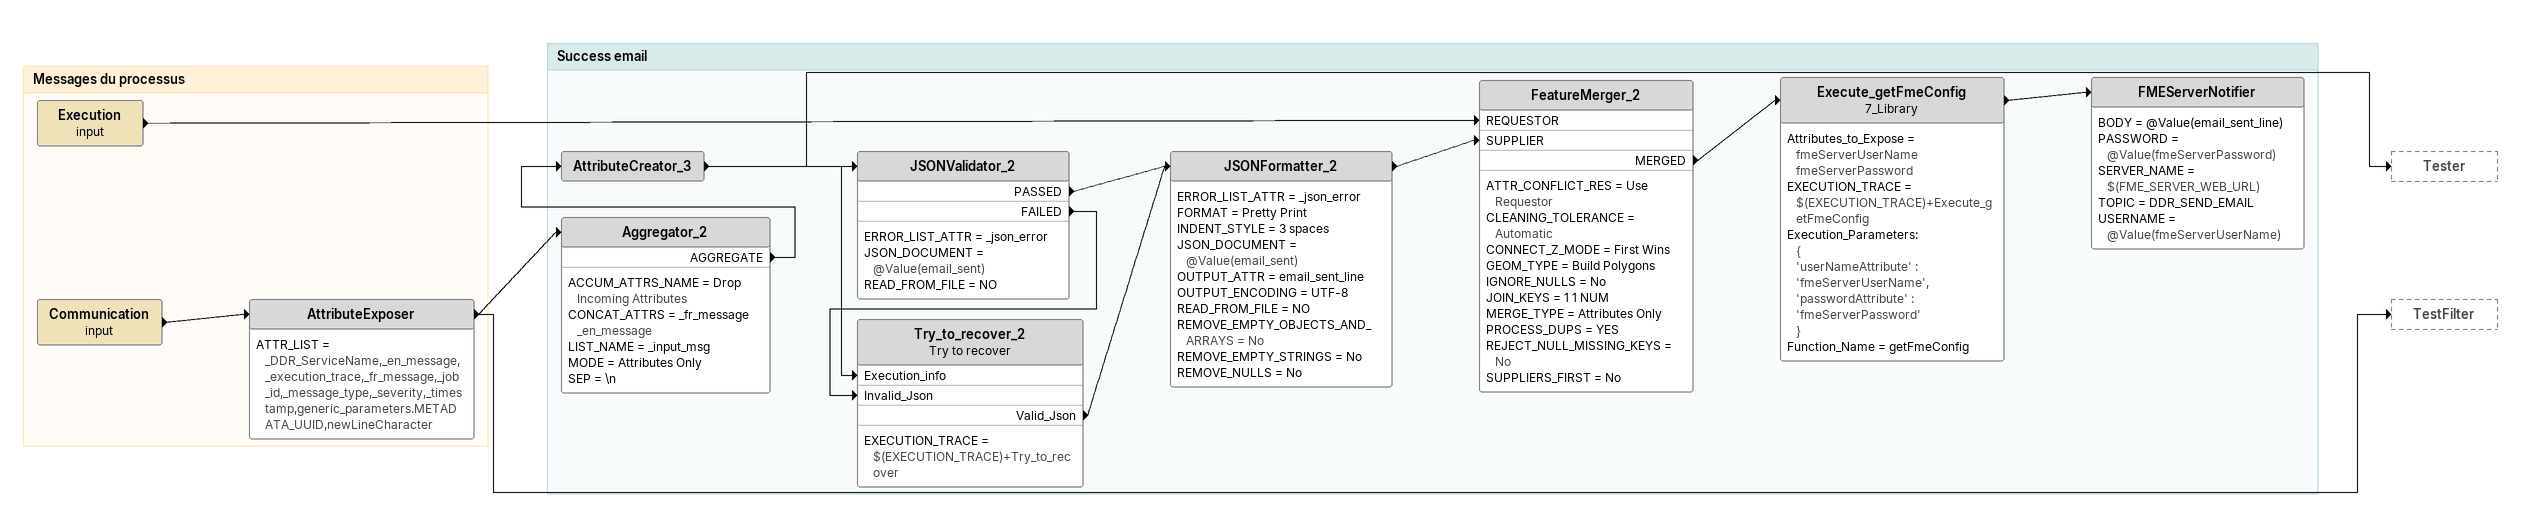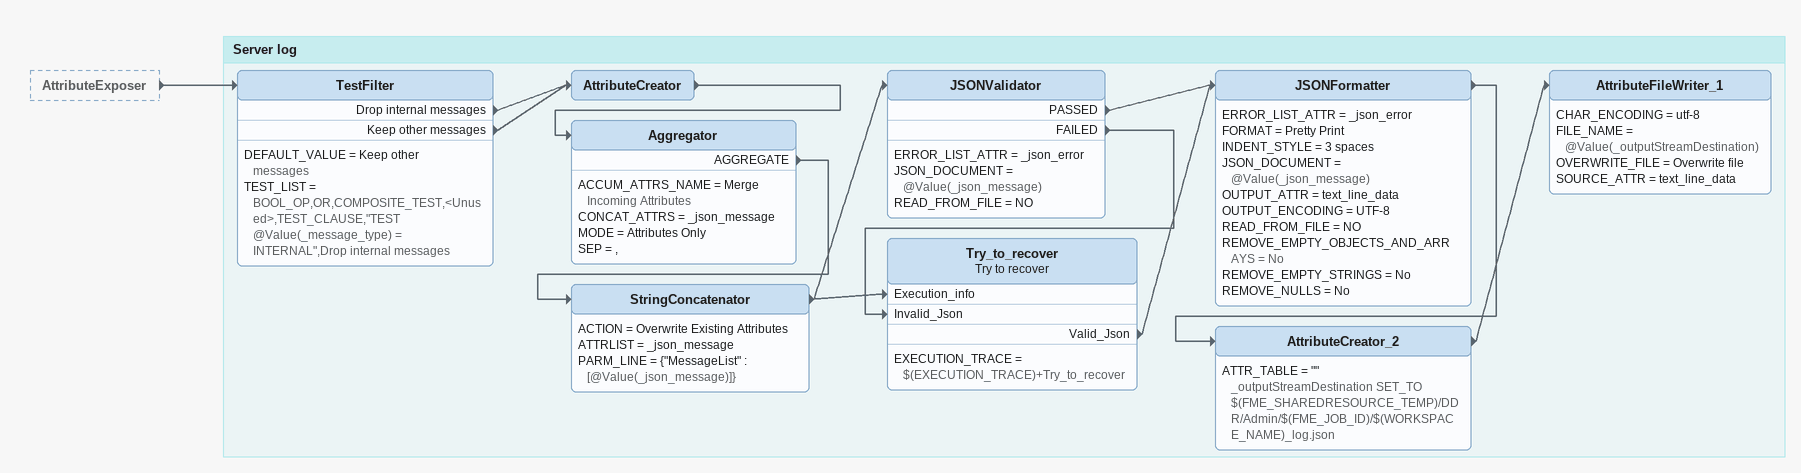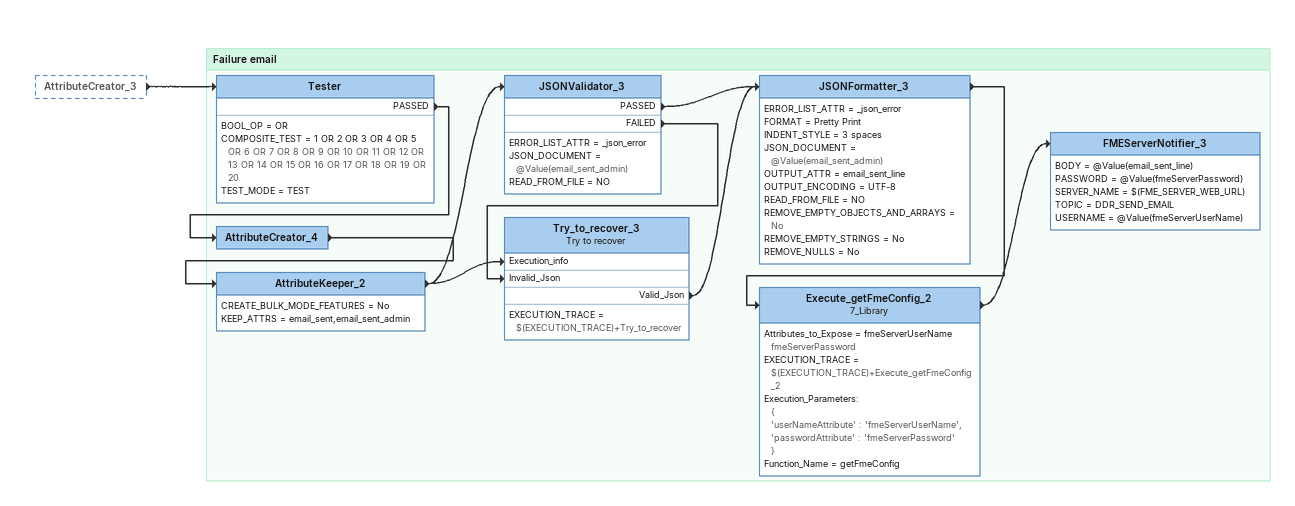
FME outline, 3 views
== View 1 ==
Bookmark: Messages du processus
Execution (input)
    -> FeatureMerger_2 [REQUESTOR]
Communication (input)
    -> AttributeExposer
AttributeExposer
    ATTR_LIST = _DDR_ServiceName,_en_message,_execution_trace,_fr_message,_job_id,_message_type,_severity,_timestamp,generic_parameters.METADATA_UUID,newLineCharacter
    -> TestFilter
    -> Aggregator_2

Bookmark: Success email
Aggregator_2
    ACCUM_ATTRS_NAME = Drop Incoming Attributes
    CONCAT_ATTRS = _fr_message _en_message
    LIST_NAME = _input_msg
    MODE = Attributes Only
    SEP = \n
    AGGREGATE -> AttributeCreator_3
AttributeCreator_3
    -> JSONValidator_2
    -> Try_to_recover_2 [Execution_info]
    -> Tester
JSONValidator_2
    ERROR_LIST_ATTR = _json_error
    JSON_DOCUMENT = @Value(email_sent)
    READ_FROM_FILE = NO
    PASSED -> JSONFormatter_2
    FAILED -> Try_to_recover_2 [Invalid_Json]
Try_to_recover_2: Try to recover
    EXECUTION_TRACE = $(EXECUTION_TRACE)+Try_to_recover
    Valid_Json -> JSONFormatter_2
JSONFormatter_2
    ERROR_LIST_ATTR = _json_error
    FORMAT = Pretty Print
    INDENT_STYLE = 3 spaces
    JSON_DOCUMENT = @Value(email_sent)
    OUTPUT_ATTR = email_sent_line
    OUTPUT_ENCODING = UTF-8
    READ_FROM_FILE = NO
    REMOVE_EMPTY_OBJECTS_AND_ARRAYS = No
    REMOVE_EMPTY_STRINGS = No
    REMOVE_NULLS = No
    -> FeatureMerger_2 [SUPPLIER]
FeatureMerger_2
    ATTR_CONFLICT_RES = Use Requestor
    CLEANING_TOLERANCE = Automatic
    CONNECT_Z_MODE = First Wins
    GEOM_TYPE = Build Polygons
    IGNORE_NULLS = No
    JOIN_KEYS = 1 1 NUM
    MERGE_TYPE = Attributes Only
    PROCESS_DUPS = YES
    REJECT_NULL_MISSING_KEYS = No
    SUPPLIERS_FIRST = No
    MERGED -> Execute_getFmeConfig
Execute_getFmeConfig: 7_Library
    Attributes_to_Expose = fmeServerUserName fmeServerPassword
    EXECUTION_TRACE = $(EXECUTION_TRACE)+Execute_getFmeConfig
    Execution_Parameters:
      {
      'userNameAttribute' : 'fmeServerUserName',
      'passwordAttribute' : 'fmeServerPassword'
      }
    Function_Name = getFmeConfig
    -> FMEServerNotifier
FMEServerNotifier
    BODY = @Value(email_sent_line)
    PASSWORD = @Value(fmeServerPassword)
    SERVER_NAME = $(FME_SERVER_WEB_URL)
    TOPIC = DDR_SEND_EMAIL
    USERNAME = @Value(fmeServerUserName)

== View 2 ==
AttributeExposer [outside]
    -> TestFilter

Bookmark: Server log
TestFilter
    DEFAULT_VALUE = Keep other messages
    TEST_LIST = BOOL_OP,OR,COMPOSITE_TEST,<Unused>,TEST_CLAUSE,"TEST @Value(_message_type) = INTERNAL",Drop internal messages
    Drop internal messages -> AttributeCreator
    Keep other messages -> AttributeCreator
AttributeCreator
    -> Aggregator
Aggregator
    ACCUM_ATTRS_NAME = Merge Incoming Attributes
    CONCAT_ATTRS = _json_message
    MODE = Attributes Only
    SEP = ,
    AGGREGATE -> StringConcatenator
StringConcatenator
    ACTION = Overwrite Existing Attributes
    ATTRLIST = _json_message
    PARM_LINE = {"MessageList" : [@Value(_json_message)]}
    -> JSONValidator
    -> Try_to_recover [Execution_info]
JSONValidator
    ERROR_LIST_ATTR = _json_error
    JSON_DOCUMENT = @Value(_json_message)
    READ_FROM_FILE = NO
    PASSED -> JSONFormatter
    FAILED -> Try_to_recover [Invalid_Json]
Try_to_recover: Try to recover
    EXECUTION_TRACE = $(EXECUTION_TRACE)+Try_to_recover
    Valid_Json -> JSONFormatter
JSONFormatter
    ERROR_LIST_ATTR = _json_error
    FORMAT = Pretty Print
    INDENT_STYLE = 3 spaces
    JSON_DOCUMENT = @Value(_json_message)
    OUTPUT_ATTR = text_line_data
    OUTPUT_ENCODING = UTF-8
    READ_FROM_FILE = NO
    REMOVE_EMPTY_OBJECTS_AND_ARRAYS = No
    REMOVE_EMPTY_STRINGS = No
    REMOVE_NULLS = No
    -> AttributeCreator_2
AttributeCreator_2
    ATTR_TABLE = "" _outputStreamDestination SET_TO $(FME_SHAREDRESOURCE_TEMP)/DDR/Admin/$(FME_JOB_ID)/$(WORKSPACE_NAME)_log.json
    -> AttributeFileWriter_1
AttributeFileWriter_1
    CHAR_ENCODING = utf-8
    FILE_NAME = @Value(_outputStreamDestination)
    OVERWRITE_FILE = Overwrite file
    SOURCE_ATTR = text_line_data

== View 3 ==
AttributeCreator_3 [outside]
    -> Tester

Bookmark: Failure email
Tester
    BOOL_OP = OR
    COMPOSITE_TEST = 1 OR 2 OR 3 OR 4 OR 5 OR 6 OR 7 OR 8 OR 9 OR 10 OR 11 OR 12 OR 13 OR 14 OR 15 OR 16 OR 17 OR 18 OR 19 OR 20
    TEST_MODE = TEST
    PASSED -> AttributeCreator_4
AttributeCreator_4
    -> AttributeKeeper_2
AttributeKeeper_2
    CREATE_BULK_MODE_FEATURES = No
    KEEP_ATTRS = email_sent,email_sent_admin
    -> JSONValidator_3
    -> Try_to_recover_3 [Execution_info]
JSONValidator_3
    ERROR_LIST_ATTR = _json_error
    JSON_DOCUMENT = @Value(email_sent_admin)
    READ_FROM_FILE = NO
    PASSED -> JSONFormatter_3
    FAILED -> Try_to_recover_3 [Invalid_Json]
Try_to_recover_3: Try to recover
    EXECUTION_TRACE = $(EXECUTION_TRACE)+Try_to_recover
    Valid_Json -> JSONFormatter_3
JSONFormatter_3
    ERROR_LIST_ATTR = _json_error
    FORMAT = Pretty Print
    INDENT_STYLE = 3 spaces
    JSON_DOCUMENT = @Value(email_sent_admin)
    OUTPUT_ATTR = email_sent_line
    OUTPUT_ENCODING = UTF-8
    READ_FROM_FILE = NO
    REMOVE_EMPTY_OBJECTS_AND_ARRAYS = No
    REMOVE_EMPTY_STRINGS = No
    REMOVE_NULLS = No
    -> Execute_getFmeConfig_2
Execute_getFmeConfig_2: 7_Library
    Attributes_to_Expose = fmeServerUserName fmeServerPassword
    EXECUTION_TRACE = $(EXECUTION_TRACE)+Execute_getFmeConfig_2
    Execution_Parameters:
      {
      'userNameAttribute' : 'fmeServerUserName',
      'passwordAttribute' : 'fmeServerPassword'
      }
    Function_Name = getFmeConfig
    -> FMEServerNotifier_3
FMEServerNotifier_3
    BODY = @Value(email_sent_line)
    PASSWORD = @Value(fmeServerPassword)
    SERVER_NAME = $(FME_SERVER_WEB_URL)
    TOPIC = DDR_SEND_EMAIL
    USERNAME = @Value(fmeServerUserName)
